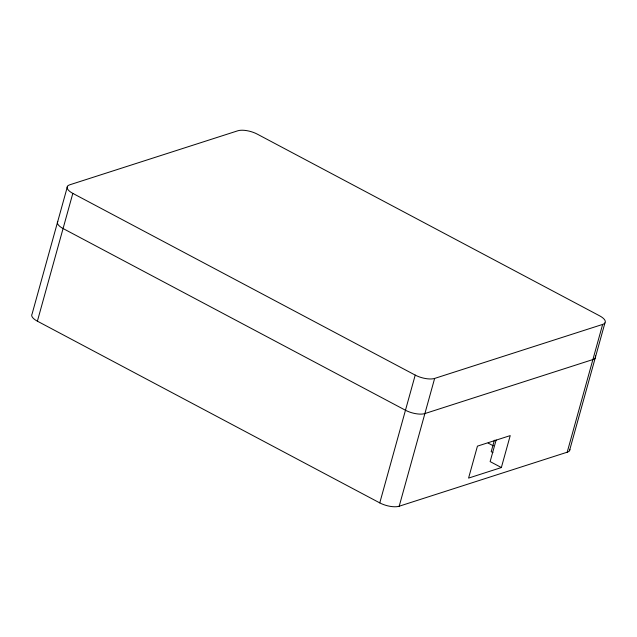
<?xml version="1.0" encoding="UTF-8"?>
<svg xmlns="http://www.w3.org/2000/svg" width="637" height="637" viewBox="0 0 637 637"><rect width="100%" height="100%" fill="white"/><g stroke="black" fill="none" stroke-linecap="round" stroke-linejoin="round"><path stroke-width="0.96" d="M67.514 186.251L32.073 314.049A14.34 5.462 15.5 0 0 37.384 321.175L379.771 502.896A14.34 5.462 15.5 0 0 399.192 506.216L567.201 452.206A14.34 5.462 15.5 0 0 569.868 449.372M37.384 321.175L72.825 193.385A14.34 5.462 15.5 0 1 69.799 184.794L237.808 130.784A14.34 5.462 15.5 0 1 257.229 134.104L599.616 315.825A14.34 5.462 15.5 0 1 602.642 324.416L567.201 452.206M379.771 502.896L415.213 375.097L72.825 193.385M399.192 506.216L434.633 378.426L602.642 324.416M494.392 440.183L491.199 451.689L492.927 452.604M496.127 439.984L490.132 461.594L501.359 467.55L510.221 435.604L477.439 446.139L468.577 478.092L501.359 467.55M569.486 450.749L604.927 322.951M488.173 443.089L493.357 445.844M434.633 378.426A14.34 5.462 15.5 0 1 415.213 375.097M57.768 221.397A14.34 5.462 15.5 0 0 63.079 228.532L405.466 410.244A14.34 5.462 15.5 0 0 424.887 413.564L592.896 359.555A14.34 5.462 15.5 0 0 595.404 355.948"/></g></svg>
